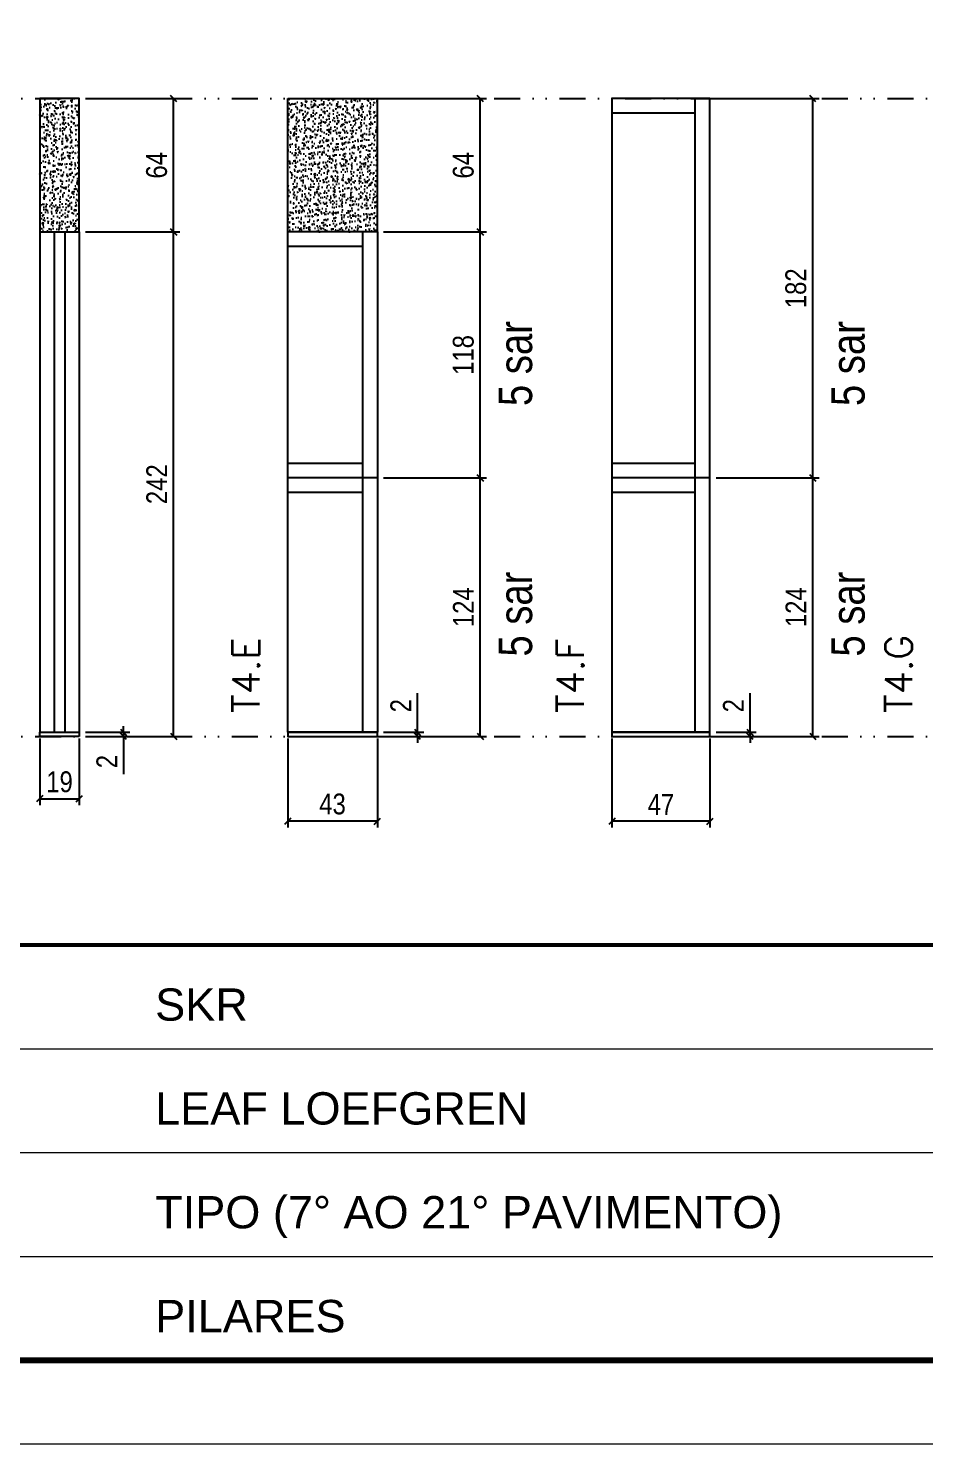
# Model space of a CAD drawing. Extents: x 14400 to 27878, y -21631 to 6985.
# Drawn here: x 18221 to 18651, y -7848 to -7169 of the extents above; entities that cross this region are included whole.
import ezdxf

# ---------------------------------------------------------------- set-up
doc = ezdxf.new("R2010")
doc.units = 0
for name, pattern in [('CONTINUO', [0]), ('DASHED', [0.75, 0.5, -0.25]), ('DIVIDE2', [0.625, 0.25, -0.125, 0, -0.125, 0, -0.125])]:
    doc.linetypes.add(name, pattern=pattern)
for name, color, linetype in [('COTA', 241, 'Continuous'), ('NOMENCLATURA', 7, 'Continuous'), ('Nível', 160, 'Continuous'), ('Painéis', 200, 'Continuous'), ('SARR_2.2x7', 40, 'Continuous')]:
    doc.layers.add(name, color=color, linetype=linetype)
for name, color, linetype, lineweight in [('Folhas', 255, 'Continuous', 9), ('SARRAFO DE PRESSAO', 251, 'DASHED', 9), ('Texto Seção', 7, 'Continuous', 15)]:
    doc.layers.add(name, color=color, linetype=linetype, lineweight=lineweight)
doc.styles.add('ARIAL', font='arial.ttf')
doc.styles.add('ARIAL_NARROW', font='ARIALN.TTF', dxfattribs={"height": 0.2})
doc.styles.add('COTA TECNICA', font='techl___.ttf', dxfattribs={"height": 10})
doc.styles.add('COTA TECNICA-50', font='techl___.ttf', dxfattribs={"height": 10})
doc.styles.add('REGUA-120', font='ROMANS.shx', dxfattribs={"height": 15})
doc.dimstyles.new('COTA PAINEL-50', dxfattribs={"dimtxt": 10, "dimasz": 3, "dimexe": 3, "dimexo": 3, "dimgap": 3, "dimtad": 1, "dimdec": 1, "dimzin": 12, "dimdsep": 46, "dimtxsty": 'COTA TECNICA-50', "dimblk1": 'OBLIQUE', "dimblk2": 'OBLIQUE', "dimsah": 1, "dimcen": 0.9, "dimclrd": 4, "dimclre": 4, "dimclrt": 240, "dimadec": 1, "dimazin": 3, "dimtfac": 1, "dimtdec": 1, "dimtmove": 0, "dimatfit": 3, "dimfxl": 1, "dimtolj": 1, "dimtzin": 12, "dimarcsym": 0})
doc.dimstyles.new('PAINEL', dxfattribs={"dimtxt": 10, "dimasz": 3, "dimexe": 3, "dimexo": 3, "dimgap": 3, "dimtad": 1, "dimdec": 1, "dimzin": 12, "dimdsep": 46, "dimtxsty": 'COTA TECNICA', "dimblk1": 'OBLIQUE', "dimblk2": 'OBLIQUE', "dimsah": 1, "dimcen": 0.9, "dimclrd": 4, "dimclre": 4, "dimclrt": 240, "dimadec": 1, "dimazin": 3, "dimtfac": 1, "dimtdec": 1, "dimtmove": 0, "dimatfit": 3, "dimfxl": 1, "dimtolj": 1, "dimtzin": 12, "dimarcsym": 0})

# ---------------------------------------------------------------- blocks, each defined once
blk = doc.blocks.new('9999999999')
at = {"color": 30, "linetype": 'CONTINUO'}
for p, q in [((98564.56, 34379.64), (99583.98, 34379.64)), ((98564.56, 34329.83), (99487.98, 34329.83)), ((98564.56, 34280.02), (99487.98, 34280.02))]:
    blk.add_line(p, q, dxfattribs=at)
at = {"color": 30, "linetype": 'CONTINUO', "const_width": 2}
blk.add_lwpolyline([(99583.98, 34230.21), (99583.98, 34414.45, 0.414214), (99568.98, 34429.45), (98228.98, 34429.45, 0.414214), (98213.98, 34414.45), (98213.98, 34245.21, 0.414214), (98228.98, 34230.21), (99583.98, 34230.21)], format="xyb", dxfattribs=at)
at = {"layer": 'Folhas'}
blk.add_lwpolyline([(98138.98, 34190.21), (99623.98, 34190.21), (99623.98, 35240.21), (98138.98, 35240.21)], close=True, dxfattribs=at)
at = {"layer": 'Folhas', "color": 30, "const_width": 3}
blk.add_lwpolyline([(98213.98, 34230.21), (99583.98, 34230.21), (99583.98, 35200.21), (98213.98, 35200.21)], close=True, dxfattribs=at)
at = {"color": 7, "linetype": 'Continuous', "ltscale": 5, "style": 'ARIAL'}
for s, height, p in [('SKR', 15.483, (98837.68, 34393.13)), ('LEAF LOEFGREN', 15.4829, (98837.68, 34343.32)), ('TIPO (7° AO 21° PAVIMENTO)', 15.4829, (98837.68, 34293.51)), ('PILARES', 15.483, (98837.68, 34243.7))]:
    blk.add_text(s, height=height, dxfattribs=at).set_placement(p)
blk = doc.blocks.new('_Oblique')
at = {"color": 0, "linetype": 'ByBlock', "lineweight": -2}
blk.add_line((-0.5, -0.5), (0.5, 0.5), dxfattribs=at)
blk = doc.blocks.new('*D2469')
at = {"layer": 'COTA', "color": 4, "lineweight": -2, "transparency": 16777216}
for p, q in [((18226.79, -7509.89), (18226.79, -7541.79)), ((18245.79, -7509.89), (18245.79, -7541.79)), ((18226.79, -7538.79), (18245.79, -7538.79))]:
    blk.add_line(p, q, dxfattribs=at)
at = {"layer": 'Defpoints', "color": 0, "transparency": 16777216}
for p in [(18226.79, -7506.89), (18245.79, -7506.89), (18245.79, -7538.79)]:
    blk.add_point(p, dxfattribs=at)
at = {"layer": 'COTA', "color": 4, "lineweight": -2, "transparency": 16777216, "xscale": 3, "yscale": 3, "zscale": 3, "rotation": 180}
blk.add_blockref('_Oblique', (18226.79, -7538.79), dxfattribs=at)
at = {"layer": 'COTA', "color": 4, "lineweight": -2, "transparency": 16777216, "xscale": 3, "yscale": 3, "zscale": 3}
blk.add_blockref('_Oblique', (18245.79, -7538.79), dxfattribs=at)
at = {"layer": 'COTA', "color": 240, "transparency": 16777216, "insert": (18236.29, -7530.7), "char_height": 10, "attachment_point": 5, "style": 'COTA TECNICA'}
blk.add_mtext('\\A1;19', dxfattribs=at)
blk = doc.blocks.new('*D2470')
at = {"layer": 'COTA', "color": 4, "lineweight": -2, "transparency": 16777216}
for p, q in [((18248.79, -7506.89), (18269.98, -7506.89)), ((18248.79, -7508.89), (18269.98, -7508.89)), ((18266.98, -7506.89), (18266.98, -7503.89)), ((18266.98, -7506.89), (18266.98, -7508.89)), ((18266.98, -7508.89), (18266.98, -7527))]:
    blk.add_line(p, q, dxfattribs=at)
at = {"layer": 'Defpoints', "color": 0, "transparency": 16777216}
for p in [(18245.79, -7506.89), (18245.79, -7508.89), (18266.98, -7506.89)]:
    blk.add_point(p, dxfattribs=at)
at = {"layer": 'COTA', "color": 4, "lineweight": -2, "transparency": 16777216, "xscale": 3, "yscale": 3, "zscale": 3}
for p, rotation in [((18266.98, -7506.89), 270), ((18266.98, -7508.89), 90)]:
    blk.add_blockref('_Oblique', p, dxfattribs=dict(at, rotation=rotation))
at = {"layer": 'COTA', "color": 240, "transparency": 16777216, "insert": (18258.98, -7520.95), "char_height": 10, "attachment_point": 5, "rotation": 90, "style": 'COTA TECNICA-50'}
blk.add_mtext('\\A1;2', dxfattribs=at)
blk = doc.blocks.new('*D2471')
at = {"layer": 'COTA', "color": 4, "lineweight": -2, "transparency": 16777216}
for p, q in [((18248.79, -7266.89), (18294, -7266.89)), ((18291, -7508.89), (18291, -7266.89)), ((18248.79, -7508.89), (18294, -7508.89))]:
    blk.add_line(p, q, dxfattribs=at)
at = {"layer": 'Defpoints', "color": 0, "transparency": 16777216}
for p in [(18245.79, -7266.89), (18291, -7266.89), (18245.79, -7508.89)]:
    blk.add_point(p, dxfattribs=at)
at = {"layer": 'COTA', "color": 4, "lineweight": -2, "transparency": 16777216, "xscale": 3, "yscale": 3, "zscale": 3}
for p, rotation in [((18291, -7266.89), 90), ((18291, -7508.89), 270)]:
    blk.add_blockref('_Oblique', p, dxfattribs=dict(at, rotation=rotation))
at = {"layer": 'COTA', "color": 240, "transparency": 16777216, "insert": (18282.92, -7387.89), "char_height": 10, "attachment_point": 5, "rotation": 90, "style": 'COTA TECNICA-50'}
blk.add_mtext('\\A1;242', dxfattribs=at)
blk = doc.blocks.new('*D2482')
at = {"layer": 'COTA', "color": 4, "lineweight": -2, "transparency": 16777216}
for p, q in [((18248.79, -7202.89), (18294, -7202.89)), ((18291, -7266.89), (18291, -7202.89)), ((18248.79, -7266.89), (18294, -7266.89))]:
    blk.add_line(p, q, dxfattribs=at)
at = {"layer": 'Defpoints', "color": 0, "transparency": 16777216}
for p in [(18245.79, -7202.89), (18291, -7202.89), (18245.79, -7266.89)]:
    blk.add_point(p, dxfattribs=at)
at = {"layer": 'COTA', "color": 4, "lineweight": -2, "transparency": 16777216, "xscale": 3, "yscale": 3, "zscale": 3}
for p, rotation in [((18291, -7202.89), 90), ((18291, -7266.89), 270)]:
    blk.add_blockref('_Oblique', p, dxfattribs=dict(at, rotation=rotation))
at = {"layer": 'COTA', "color": 240, "transparency": 16777216, "insert": (18282.9, -7234.89), "char_height": 10, "attachment_point": 5, "rotation": 90, "style": 'COTA TECNICA'}
blk.add_mtext('\\A1;64', dxfattribs=at)
blk = doc.blocks.new('*D2472')
at = {"layer": 'COTA', "color": 4, "lineweight": -2, "transparency": 16777216}
for p, q in [((18501.29, -7509.89), (18501.29, -7552.57)), ((18548.29, -7509.89), (18548.29, -7552.57)), ((18548.29, -7549.57), (18501.29, -7549.57))]:
    blk.add_line(p, q, dxfattribs=at)
at = {"layer": 'Defpoints', "color": 0, "transparency": 16777216}
for p in [(18501.29, -7506.89), (18548.29, -7506.89), (18501.29, -7549.57)]:
    blk.add_point(p, dxfattribs=at)
at = {"layer": 'COTA', "color": 4, "lineweight": -2, "transparency": 16777216, "xscale": 3, "yscale": 3, "zscale": 3, "rotation": 180}
blk.add_blockref('_Oblique', (18501.29, -7549.57), dxfattribs=at)
at = {"layer": 'COTA', "color": 4, "lineweight": -2, "transparency": 16777216, "xscale": 3, "yscale": 3, "zscale": 3}
blk.add_blockref('_Oblique', (18548.29, -7549.57), dxfattribs=at)
at = {"layer": 'COTA', "color": 240, "transparency": 16777216, "insert": (18524.79, -7541.5), "char_height": 10, "attachment_point": 5, "style": 'COTA TECNICA'}
blk.add_mtext('\\A1;47', dxfattribs=at)
blk = doc.blocks.new('*D2483')
at = {"layer": 'COTA', "color": 4, "linetype": 'ByBlock', "lineweight": -2, "transparency": 16777216}
for p, q in [((18551.29, -7384.89), (18600.66, -7384.89)), ((18597.66, -7508.89), (18597.66, -7384.89)), ((18551.29, -7508.89), (18600.66, -7508.89))]:
    blk.add_line(p, q, dxfattribs=at)
at = {"layer": 'Defpoints', "color": 0, "linetype": 'ByBlock', "transparency": 16777216}
for p in [(18548.29, -7384.89), (18597.66, -7384.89), (18548.29, -7508.89)]:
    blk.add_point(p, dxfattribs=at)
at = {"layer": 'COTA', "color": 4, "linetype": 'ByBlock', "lineweight": -2, "transparency": 16777216, "xscale": 3, "yscale": 3, "zscale": 3}
for p, rotation in [((18597.66, -7384.89), 90), ((18597.66, -7508.89), 270)]:
    blk.add_blockref('_Oblique', p, dxfattribs=dict(at, rotation=rotation))
at = {"layer": 'COTA', "color": 240, "linetype": 'ByBlock', "transparency": 16777216, "insert": (18589.59, -7446.89), "char_height": 10, "attachment_point": 5, "rotation": 90, "style": 'COTA TECNICA'}
blk.add_mtext('\\A1;124', dxfattribs=at)
blk = doc.blocks.new('*D2473')
at = {"layer": 'COTA', "color": 4, "lineweight": -2, "transparency": 16777216}
for p, q in [((18567.55, -7506.89), (18567.55, -7488.09)), ((18551.29, -7506.89), (18570.55, -7506.89)), ((18551.29, -7508.89), (18570.55, -7508.89)), ((18567.55, -7508.89), (18567.55, -7506.89)), ((18567.55, -7508.89), (18567.55, -7511.89))]:
    blk.add_line(p, q, dxfattribs=at)
at = {"layer": 'Defpoints', "color": 0, "transparency": 16777216}
for p in [(18548.29, -7506.89), (18548.29, -7508.89), (18567.55, -7508.89)]:
    blk.add_point(p, dxfattribs=at)
at = {"layer": 'COTA', "color": 4, "lineweight": -2, "transparency": 16777216, "xscale": 3, "yscale": 3, "zscale": 3}
for p, rotation in [((18567.55, -7506.89), 270), ((18567.55, -7508.89), 90)]:
    blk.add_blockref('_Oblique', p, dxfattribs=dict(at, rotation=rotation))
at = {"layer": 'COTA', "color": 240, "transparency": 16777216, "insert": (18559.55, -7494.14), "char_height": 10, "attachment_point": 5, "rotation": 90, "style": 'COTA TECNICA-50'}
blk.add_mtext('\\A1;2', dxfattribs=at)
blk = doc.blocks.new('*D2484')
at = {"layer": 'COTA', "color": 4, "linetype": 'ByBlock', "lineweight": -2, "transparency": 16777216}
for p, q in [((18551.29, -7384.89), (18600.66, -7384.89)), ((18597.66, -7508.89), (18597.66, -7384.89)), ((18551.29, -7508.89), (18600.66, -7508.89))]:
    blk.add_line(p, q, dxfattribs=at)
at = {"layer": 'Defpoints', "color": 0, "linetype": 'ByBlock', "transparency": 16777216}
for p in [(18548.29, -7384.89), (18597.66, -7384.89), (18548.29, -7508.89)]:
    blk.add_point(p, dxfattribs=at)
at = {"layer": 'COTA', "color": 4, "linetype": 'ByBlock', "lineweight": -2, "transparency": 16777216, "xscale": 3, "yscale": 3, "zscale": 3}
for p, rotation in [((18597.66, -7384.89), 90), ((18597.66, -7508.89), 270)]:
    blk.add_blockref('_Oblique', p, dxfattribs=dict(at, rotation=rotation))
at = {"layer": 'COTA', "color": 240, "linetype": 'ByBlock', "transparency": 16777216, "insert": (18589.59, -7446.89), "char_height": 10, "attachment_point": 5, "rotation": 90, "style": 'COTA TECNICA'}
blk.add_mtext('\\A1;124', dxfattribs=at)
blk = doc.blocks.new('*D2485')
at = {"layer": 'COTA', "color": 4, "lineweight": -2, "transparency": 16777216}
for p, q in [((18551.29, -7202.89), (18600.66, -7202.89)), ((18597.66, -7384.89), (18597.66, -7202.89)), ((18551.29, -7384.89), (18600.66, -7384.89))]:
    blk.add_line(p, q, dxfattribs=at)
at = {"layer": 'Defpoints', "color": 0, "transparency": 16777216}
for p in [(18548.29, -7202.89), (18597.66, -7202.89), (18548.29, -7384.89)]:
    blk.add_point(p, dxfattribs=at)
at = {"layer": 'COTA', "color": 4, "lineweight": -2, "transparency": 16777216, "xscale": 3, "yscale": 3, "zscale": 3}
for p, rotation in [((18597.66, -7202.89), 90), ((18597.66, -7384.89), 270)]:
    blk.add_blockref('_Oblique', p, dxfattribs=dict(at, rotation=rotation))
at = {"layer": 'COTA', "color": 240, "transparency": 16777216, "insert": (18589.56, -7293.89), "char_height": 10, "attachment_point": 5, "rotation": 90, "style": 'COTA TECNICA'}
blk.add_mtext('\\A1;182', dxfattribs=at)
blk = doc.blocks.new('*D2474')
at = {"layer": 'COTA', "color": 4, "lineweight": -2, "transparency": 16777216}
for p, q in [((18345.75, -7509.89), (18345.75, -7552.57)), ((18388.75, -7509.89), (18388.75, -7552.57)), ((18388.75, -7549.57), (18345.75, -7549.57))]:
    blk.add_line(p, q, dxfattribs=at)
at = {"layer": 'Defpoints', "color": 0, "transparency": 16777216}
for p in [(18345.75, -7506.89), (18388.75, -7506.89), (18345.75, -7549.57)]:
    blk.add_point(p, dxfattribs=at)
at = {"layer": 'COTA', "color": 4, "lineweight": -2, "transparency": 16777216, "xscale": 3, "yscale": 3, "zscale": 3, "rotation": 180}
blk.add_blockref('_Oblique', (18345.75, -7549.57), dxfattribs=at)
at = {"layer": 'COTA', "color": 4, "lineweight": -2, "transparency": 16777216, "xscale": 3, "yscale": 3, "zscale": 3}
blk.add_blockref('_Oblique', (18388.75, -7549.57), dxfattribs=at)
at = {"layer": 'COTA', "color": 240, "transparency": 16777216, "insert": (18367.25, -7541.35), "char_height": 10, "attachment_point": 5, "style": 'COTA TECNICA'}
blk.add_mtext('\\A1;43', dxfattribs=at)
blk = doc.blocks.new('*D2486')
at = {"layer": 'COTA', "color": 4, "linetype": 'ByBlock', "lineweight": -2, "transparency": 16777216}
for p, q in [((18391.75, -7384.89), (18441.12, -7384.89)), ((18438.12, -7508.89), (18438.12, -7384.89)), ((18391.75, -7508.89), (18441.12, -7508.89))]:
    blk.add_line(p, q, dxfattribs=at)
at = {"layer": 'Defpoints', "color": 0, "linetype": 'ByBlock', "transparency": 16777216}
for p in [(18388.75, -7384.89), (18438.12, -7384.89), (18388.75, -7508.89)]:
    blk.add_point(p, dxfattribs=at)
at = {"layer": 'COTA', "color": 4, "linetype": 'ByBlock', "lineweight": -2, "transparency": 16777216, "xscale": 3, "yscale": 3, "zscale": 3}
for p, rotation in [((18438.12, -7384.89), 90), ((18438.12, -7508.89), 270)]:
    blk.add_blockref('_Oblique', p, dxfattribs=dict(at, rotation=rotation))
at = {"layer": 'COTA', "color": 240, "linetype": 'ByBlock', "transparency": 16777216, "insert": (18430.04, -7446.89), "char_height": 10, "attachment_point": 5, "rotation": 90, "style": 'COTA TECNICA'}
blk.add_mtext('\\A1;124', dxfattribs=at)
blk = doc.blocks.new('*D2475')
at = {"layer": 'COTA', "color": 4, "lineweight": -2, "transparency": 16777216}
for p, q in [((18408.01, -7506.89), (18408.01, -7488.09)), ((18391.75, -7506.89), (18411.01, -7506.89)), ((18391.75, -7508.89), (18411.01, -7508.89)), ((18408.01, -7508.89), (18408.01, -7506.89)), ((18408.01, -7508.89), (18408.01, -7511.89))]:
    blk.add_line(p, q, dxfattribs=at)
at = {"layer": 'Defpoints', "color": 0, "transparency": 16777216}
for p in [(18388.75, -7506.89), (18388.75, -7508.89), (18408.01, -7508.89)]:
    blk.add_point(p, dxfattribs=at)
at = {"layer": 'COTA', "color": 4, "lineweight": -2, "transparency": 16777216, "xscale": 3, "yscale": 3, "zscale": 3}
for p, rotation in [((18408.01, -7506.89), 270), ((18408.01, -7508.89), 90)]:
    blk.add_blockref('_Oblique', p, dxfattribs=dict(at, rotation=rotation))
at = {"layer": 'COTA', "color": 240, "transparency": 16777216, "insert": (18400.01, -7494.14), "char_height": 10, "attachment_point": 5, "rotation": 90, "style": 'COTA TECNICA-50'}
blk.add_mtext('\\A1;2', dxfattribs=at)
blk = doc.blocks.new('*D2487')
at = {"layer": 'COTA', "color": 4, "linetype": 'ByBlock', "lineweight": -2, "transparency": 16777216}
for p, q in [((18391.75, -7384.89), (18441.12, -7384.89)), ((18438.12, -7508.89), (18438.12, -7384.89)), ((18391.75, -7508.89), (18441.12, -7508.89))]:
    blk.add_line(p, q, dxfattribs=at)
at = {"layer": 'Defpoints', "color": 0, "linetype": 'ByBlock', "transparency": 16777216}
for p in [(18388.75, -7384.89), (18438.12, -7384.89), (18388.75, -7508.89)]:
    blk.add_point(p, dxfattribs=at)
at = {"layer": 'COTA', "color": 4, "linetype": 'ByBlock', "lineweight": -2, "transparency": 16777216, "xscale": 3, "yscale": 3, "zscale": 3}
for p, rotation in [((18438.12, -7384.89), 90), ((18438.12, -7508.89), 270)]:
    blk.add_blockref('_Oblique', p, dxfattribs=dict(at, rotation=rotation))
at = {"layer": 'COTA', "color": 240, "linetype": 'ByBlock', "transparency": 16777216, "insert": (18430.04, -7446.89), "char_height": 10, "attachment_point": 5, "rotation": 90, "style": 'COTA TECNICA'}
blk.add_mtext('\\A1;124', dxfattribs=at)
blk = doc.blocks.new('*D2476')
at = {"layer": 'COTA', "color": 4, "lineweight": -2, "transparency": 16777216}
for p, q in [((18391.75, -7266.89), (18441.12, -7266.89)), ((18438.12, -7384.89), (18438.12, -7266.89)), ((18391.75, -7384.89), (18441.12, -7384.89))]:
    blk.add_line(p, q, dxfattribs=at)
at = {"layer": 'Defpoints', "color": 0, "transparency": 16777216}
for p in [(18388.75, -7266.89), (18438.12, -7266.89), (18388.75, -7384.89)]:
    blk.add_point(p, dxfattribs=at)
at = {"layer": 'COTA', "color": 4, "lineweight": -2, "transparency": 16777216, "xscale": 3, "yscale": 3, "zscale": 3}
for p, rotation in [((18438.12, -7266.89), 90), ((18438.12, -7384.89), 270)]:
    blk.add_blockref('_Oblique', p, dxfattribs=dict(at, rotation=rotation))
at = {"layer": 'COTA', "color": 240, "transparency": 16777216, "insert": (18430.02, -7325.89), "char_height": 10, "attachment_point": 5, "rotation": 90, "style": 'COTA TECNICA'}
blk.add_mtext('\\A1;118', dxfattribs=at)
blk = doc.blocks.new('*D2492')
at = {"layer": 'COTA', "color": 4, "lineweight": -2, "transparency": 16777216}
for p, q in [((18391.75, -7202.89), (18441.12, -7202.89)), ((18438.12, -7266.89), (18438.12, -7202.89)), ((18391.75, -7266.89), (18441.12, -7266.89))]:
    blk.add_line(p, q, dxfattribs=at)
at = {"layer": 'Defpoints', "color": 0, "transparency": 16777216}
for p in [(18388.75, -7202.89), (18438.12, -7202.89), (18388.75, -7266.89)]:
    blk.add_point(p, dxfattribs=at)
at = {"layer": 'COTA', "color": 4, "lineweight": -2, "transparency": 16777216, "xscale": 3, "yscale": 3, "zscale": 3}
for p, rotation in [((18438.12, -7202.89), 90), ((18438.12, -7266.89), 270)]:
    blk.add_blockref('_Oblique', p, dxfattribs=dict(at, rotation=rotation))
at = {"layer": 'COTA', "color": 240, "transparency": 16777216, "insert": (18430.02, -7234.89), "char_height": 10, "attachment_point": 5, "rotation": 90, "style": 'COTA TECNICA'}
blk.add_mtext('\\A1;64', dxfattribs=at)

msp = doc.modelspace()

# ---------------------------------------------------------------- hatches: boundary and pattern name
at = {"layer": 'COTA'}
h = msp.add_hatch(dxfattribs=at)
h.set_pattern_fill('AR-CONC', color=256, scale=0.03)
h.set_pattern_definition([(50, (2774.353, -10342.176), (5.4655401, -0.4781726), [0.5715, -6.2865]), (355, (2774.353, -10342.176), (-1.0573026, 5.7317054), [0.4572, -5.0292175]), (100.451445, (2774.8086, -10342.216), (4.4082374, 5.2535326), [0.4857003, -5.3427073]), (46.1842, (2774.353, -10340.652), (8.1323712, -1.2612698), [0.85725, -9.42975]), (96.63556, (2775.031, -10340.757), (7.122124, 7.4227837), [0.7285507, -8.0140682]), (351.18415, (2774.353, -10340.652), (7.122124, 7.4227837), [0.685799, -7.543792]), (21, (2775.115, -10341.033), (4.5484317, -3.067956), [0.5715, -6.2865]), (326, (2775.115, -10341.033), (1.8540609, 5.525639), [0.4572, -5.0292]), (71.451445, (2775.494, -10341.2886), (6.4024926, 2.457683), [0.4857003, -5.3426981]), (37.5, (2774.3531, -10342.176), (0.0926581, 2.53665117), [0, -4.96824, 0, -5.1054, 0, -5.04825]), (7.5, (2774.353, -10342.176), (2.00458988, 3.00541724), [0, -2.91084, 0, -4.85394, 0, -1.92405]), (327.5, (2772.6539, -10342.176), (4.06771786, -0.17186232), [0, -1.905, 0, -5.9436, 0, -7.8867]), (317.5, (2771.892, -10342.176), (4.44387544, 0.7627947), [0, -2.4765, 0, -3.94716, 0, -5.6007])])
h.paths.add_polyline_path([(18245.787, -7202.891), (18226.787, -7202.891), (18226.787, -7266.891), (18245.787, -7266.891)])
h = msp.add_hatch(dxfattribs=at)
h.set_pattern_fill('AR-CONC', color=256, scale=0.03)
h.set_pattern_definition([(50, (-12.4826, 0), (5.4655401, -0.4781726), [0.5715, -6.2865]), (355, (-12.4826, 0), (-1.0573026, 5.7317054), [0.4572, -5.0292175]), (100.451445, (-12.027, -0.04), (4.4082374, 5.2535326), [0.4857003, -5.3427073]), (46.1842, (-12.4826, 1.524), (8.1323712, -1.2612698), [0.85725, -9.42975]), (96.635558, (-11.805, 1.419), (7.122124, 7.4227837), [0.7285507, -8.0140682]), (351.18415, (-12.483, 1.524), (7.122124, 7.4227837), [0.685799, -7.543792]), (21, (-11.7206, 1.143), (4.5484317, -3.0679559), [0.5715, -6.2865]), (326, (-11.7206, 1.143), (1.8540609, 5.525639), [0.4572, -5.0292]), (71.451445, (-11.3416, 0.8873), (6.4024926, 2.457683), [0.4857003, -5.3426981]), (37.5, (-12.4826, 0), (0.0926581, 2.53665117), [0, -4.96824, 0, -5.1054, 0, -5.04825]), (7.5, (-12.4826, 0), (2.00458988, 3.00541724), [0, -2.91084, 0, -4.85394, 0, -1.92405]), (327.5, (-14.1818, 0), (4.06771786, -0.17186232), [0, -1.905, 0, -5.9436, 0, -7.8867]), (317.5, (-14.944, 0), (4.44387544, 0.7627947), [0, -2.4765, 0, -3.94716, 0, -5.6007])])
h.paths.add_polyline_path([(18388.75, -7202.891), (18345.75, -7202.891), (18345.75, -7266.891), (18388.75, -7266.891)])

# ---------------------------------------------------------------- linework, layer by layer
for p, q in [((18345.75, -7266.891), (18345.75, -7202.891)), ((18345.75, -7202.891), (18388.75, -7202.891)), ((18388.75, -7266.891), (18388.75, -7202.891))]:
    msp.add_line(p, q, dxfattribs=at)
msp.add_lwpolyline([(18226.787, -7266.891), (18245.787, -7266.891), (18245.787, -7202.891), (18226.787, -7202.891)], close=True, dxfattribs=at)
at = {"layer": 'Nível', "color": 4, "linetype": 'DIVIDE2', "ltscale": 50}
for p, q in [((17658.467, -7202.891), (19028.467, -7202.891)), ((17658.467, -7508.891), (19028.467, -7508.891))]:
    msp.add_line(p, q, dxfattribs=at)
at = {"layer": 'Painéis'}
for p, q in [((18501.293, -7202.891), (18501.293, -7506.891)), ((18548.293, -7202.891), (18501.293, -7202.891)), ((18548.293, -7506.891), (18548.293, -7202.891)), ((18226.787, -7266.891), (18226.787, -7506.891)), ((18226.787, -7266.891), (18245.787, -7266.891)), ((18245.787, -7266.891), (18245.787, -7506.891)), ((18345.75, -7506.891), (18345.75, -7266.891)), ((18388.75, -7266.891), (18345.75, -7266.891)), ((18388.75, -7266.891), (18388.75, -7506.891)), ((18388.75, -7384.891), (18345.75, -7384.891)), ((18548.293, -7384.891), (18501.293, -7384.891)), ((18226.787, -7506.891), (18245.787, -7506.891)), ((18226.787, -7508.891), (18226.787, -7506.891)), ((18245.787, -7508.891), (18226.787, -7508.891)), ((18245.787, -7506.891), (18245.787, -7508.891)), ((18345.75, -7506.891), (18388.75, -7506.891)), ((18501.293, -7506.891), (18548.293, -7506.891))]:
    msp.add_line(p, q, dxfattribs=at)
for points in [[(18388.75, -7506.891), (18345.75, -7506.891), (18345.75, -7508.891), (18388.75, -7508.891)], [(18548.293, -7506.891), (18501.293, -7506.891), (18501.293, -7508.891), (18548.293, -7508.891)]]:
    msp.add_lwpolyline(points, close=True, dxfattribs=at)
at = {"layer": 'SARR_2.2x7'}
for p, q in [((18541.293, -7384.891), (18541.293, -7202.891)), ((18541.293, -7209.891), (18501.293, -7209.891)), ((18233.787, -7266.891), (18233.787, -7506.891)), ((18238.787, -7266.891), (18238.787, -7506.891)), ((18381.75, -7384.891), (18381.75, -7266.891)), ((18381.75, -7273.891), (18345.75, -7273.891)), ((18381.75, -7377.891), (18345.75, -7377.891)), ((18541.293, -7377.891), (18501.293, -7377.891)), ((18381.75, -7506.891), (18381.75, -7384.891)), ((18541.293, -7506.891), (18541.293, -7384.891)), ((18381.75, -7391.891), (18345.75, -7391.891)), ((18541.293, -7391.891), (18501.293, -7391.891))]:
    msp.add_line(p, q, dxfattribs=at)

# ---------------------------------------------------------------- block references
at = {"layer": 'SARRAFO DE PRESSAO', "color": 6, "linetype": 'ByBlock'}
msp.add_blockref('9999999999', (-80555.511, -42038.379), dxfattribs=at)

# ---------------------------------------------------------------- texts
at = {"layer": 'NOMENCLATURA', "style": 'ARIAL_NARROW'}
for p in [(18462.994, -7350.395), (18622.536, -7350.395), (18462.994, -7470.567), (18622.536, -7470.567)]:
    msp.add_text('5 sar', height=16, rotation=90, dxfattribs=at).set_placement(p)
at = {"layer": 'Texto Seção', "char_height": 13, "width": 285.32988, "attachment_point": 7, "rotation": 90, "style": 'REGUA-120'}
for s, insert in [('T4.G', (18645.345, -7497.639)), ('T4.E', (18332.28, -7497.639)), ('T4.F', (18487.822, -7497.639))]:
    msp.add_mtext(s, dxfattribs=dict(at, insert=insert))

# ---------------------------------------------------------------- dimensions: what is measured, and where the dimension line sits
at = {"layer": 'COTA'}
for base, p1, p2, dimstyle, picture, middle in [((18290.997, -7202.891), (18245.787, -7266.891), (18245.787, -7202.891), 'PAINEL', '*D2482', (18282.895, -7234.891)), ((18438.118, -7202.891), (18388.75, -7266.891), (18388.75, -7202.891), 'PAINEL', '*D2492', (18430.016, -7234.891)), ((18597.66, -7202.891), (18548.293, -7384.891), (18548.293, -7202.891), 'PAINEL', '*D2485', (18589.565, -7293.891)), ((18290.997, -7266.891), (18245.787, -7508.891), (18245.787, -7266.891), 'COTA PAINEL-50', '*D2471', (18282.924, -7387.891)), ((18438.118, -7266.891), (18388.75, -7384.891), (18388.75, -7266.891), 'PAINEL', '*D2476', (18430.023, -7325.891))]:
    dim = msp.add_linear_dim(base=base, p1=p1, p2=p2, angle=90, dimstyle=dimstyle, dxfattribs=at)
    dim.commit()
    dim.dimension.update_dxf_attribs({"geometry": picture, "text_midpoint": middle})
at = {"layer": 'COTA', "linetype": 'ByBlock'}
for p1, p2, picture, middle in [((18388.75, -7508.891), (18388.75, -7384.891), '*D2486', (18430.045, -7446.891)), ((18388.75, -7508.891), (18388.75, -7384.891), '*D2487', (18430.045, -7446.891)), ((18548.293, -7508.891), (18548.293, -7384.891), '*D2483', (18589.587, -7446.891)), ((18548.293, -7508.891), (18548.293, -7384.891), '*D2484', (18589.587, -7446.891))]:
    dim = msp.add_aligned_dim(p1=p1, p2=p2, distance=-49.367, dimstyle='PAINEL', dxfattribs=at)
    dim.commit()
    dim.dimension.update_dxf_attribs({"geometry": picture, "text_midpoint": middle})
at = {"layer": 'COTA'}
for base, p1, p2, picture, middle in [((18408.009, -7508.891), (18388.75, -7506.891), (18388.75, -7508.891), '*D2475', (18408.009, -7494.144)), ((18567.551, -7508.891), (18548.293, -7506.891), (18548.293, -7508.891), '*D2473', (18567.551, -7494.144)), ((18266.98, -7506.891), (18245.787, -7508.891), (18245.787, -7506.891), '*D2470', (18266.98, -7520.946))]:
    dim = msp.add_linear_dim(base=base, p1=p1, p2=p2, angle=90, dimstyle='COTA PAINEL-50', dxfattribs=at)
    dim.commit()
    dim.dimension.update_dxf_attribs({"geometry": picture, "text_midpoint": middle, "dimtype": 160})
dim = msp.add_linear_dim(base=(18245.787, -7538.785), p1=(18226.787, -7506.891), p2=(18245.787, -7506.891), dimstyle='PAINEL', override={"dimarcsym": 2}, dxfattribs=at)
dim.commit()
dim.dimension.update_dxf_attribs({"geometry": '*D2469', "text_midpoint": (18236.287, -7530.697)})
for base, p1, p2, picture, middle in [((18345.75, -7549.569), (18388.75, -7506.891), (18345.75, -7506.891), '*D2474', (18367.25, -7541.35)), ((18501.293, -7549.569), (18548.293, -7506.891), (18501.293, -7506.891), '*D2472', (18524.793, -7541.496))]:
    dim = msp.add_linear_dim(base=base, p1=p1, p2=p2, angle=180, dimstyle='PAINEL', override={"dimarcsym": 2}, dxfattribs=at)
    dim.commit()
    dim.dimension.update_dxf_attribs({"geometry": picture, "text_midpoint": middle})

doc.saveas('drawing.dxf')
